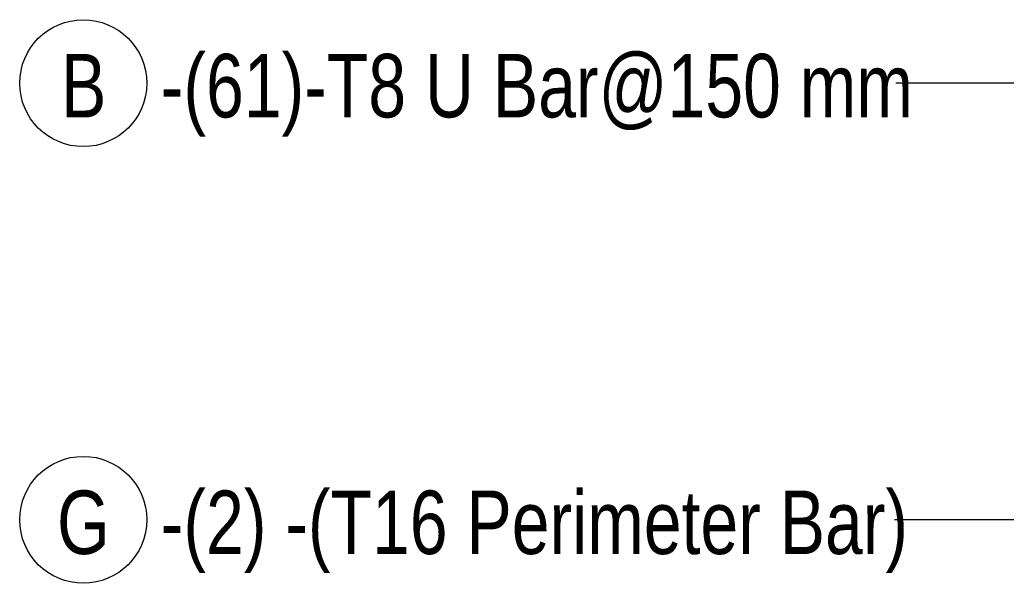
# Model space of a CAD drawing. Header units: millimetres. Extents: x -22025 to -1429, y -2879 to 29261.
# Drawn here: x -11021 to -10050, y 2331 to 2886 of the extents above; entities that cross this region are included whole.
import ezdxf

# ---------------------------------------------------------------- set-up
doc = ezdxf.new("R2010")
doc.units = ezdxf.units.MM
doc.layers.add('S-RBAR-IDEN', color=171, linetype='Continuous', lineweight=9)
doc.styles.add('Nirmala UI Semilight_1', font='NirmalaS.ttf', dxfattribs={"width": 0.8, "height": 62.5})

# ---------------------------------------------------------------- blocks, each defined once
blk = doc.blocks.new('M_Rebar Tag_rfa Dimension - ARROW-793927-Elevation Top Copy 3')
at = {"layer": 'S-RBAR-IDEN'}
blk.add_circle((-18762.04, 2530.58), 62.5, dxfattribs=at)
blk = doc.blocks.new('M_Rebar Tag_rfa MARK - DOT 1 MM-794228-Elevation Top Copy 3')
at = {"layer": 'S-RBAR-IDEN'}
blk.add_circle((-18762.04, 2389.8), 62.5, dxfattribs=at)

msp = doc.modelspace()

# ---------------------------------------------------------------- linework, layer by layer
at = {"layer": 'S-RBAR-IDEN'}
for p, q in [((-9995.89561, 2823.83533), (-10158.41486, 2823.83533)), ((-9924.26224, 2393.83303), (-10159.61486, 2393.83303))]:
    msp.add_line(p, q, dxfattribs=at)

# ---------------------------------------------------------------- block references
for name, p in [('M_Rebar Tag_rfa Dimension - ARROW-793927-Elevation Top Copy 3', (7803.64441, 293.25489)), ('M_Rebar Tag_rfa MARK - DOT 1 MM-794228-Elevation Top Copy 3', (7803.64441, 4.03347))]:
    msp.add_blockref(name, p, dxfattribs=at)

# ---------------------------------------------------------------- texts
at = {"layer": 'S-RBAR-IDEN', "char_height": 62.5, "attachment_point": 1, "style": 'Nirmala UI Semilight_1'}
for s, insert, width in [('-(61)-T8 U Bar@150 mm', (-10882.01486, 2852.63652), 875.44275), ('B', (-10980.17768, 2852.63652), 48.10125), ('G', (-10984.17768, 2422.63421), 57.7215), ('-(2) -(T16 Perimeter Bar)', (-10882.01486, 2422.63421), 873.839375)]:
    msp.add_mtext(s, dxfattribs=dict(at, insert=insert, width=width))

doc.saveas('drawing.dxf')
